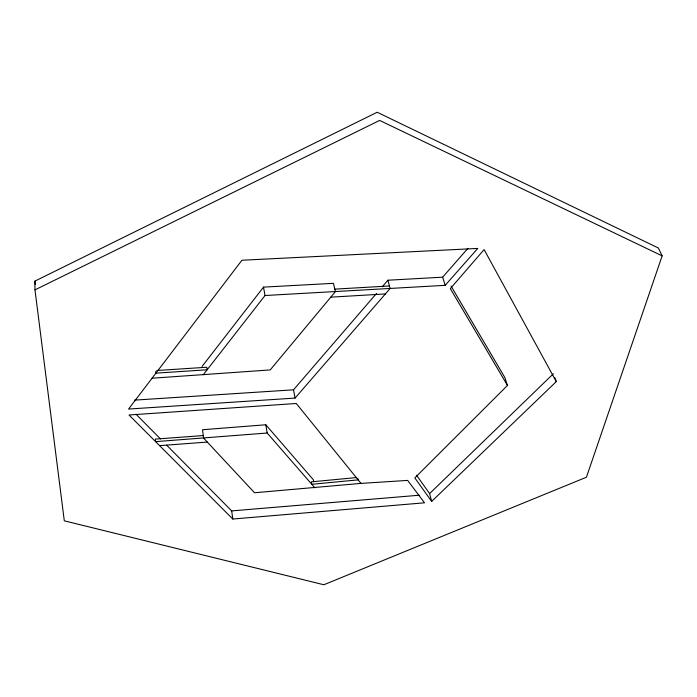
<?xml version="1.0" encoding="UTF-8"?>
<svg xmlns="http://www.w3.org/2000/svg" width="697" height="697" viewBox="0 0 697 697"><rect width="100%" height="100%" fill="white"/><g stroke="black" fill="none" stroke-linecap="round" stroke-linejoin="round"><path stroke-width="1.05" d="M662.15 255.869L586.43 477.218L323.844 584.757L64.298 520.816L34.981 289.874L34.85 281.144L377.182 112.243L658.377 248.019L662.15 255.869L379.647 120.424L34.981 289.874M202.104 366.404L263.51 287.12L333.462 283.339L335.388 291.634L270.209 369.924L152.068 378.218M203.193 374.829L265.026 295.519L263.51 287.12M134.416 400.139L293.515 389.815L376.546 293.402M382.226 286.815L387.907 280.22L442.639 277.188L467.94 248.332M295.075 398.074L390.146 288.445L445.183 285.326L477.767 248.428L241.92 260.251L128.57 409.061L295.075 398.074L293.515 389.815M451.064 286.084L504.82 377.486L507.468 385.441L414.828 477.924L431.661 501.422L556.284 381.616L554.838 377.678M431.661 501.422L429.613 493.581L553.392 373.731M356.524 477.558L311.341 481.862L311.803 484.293L358.127 479.867L357.779 478.255M313.694 481.636L313.336 479.754L265.81 424.769L202.539 429.727L203.576 438.065L254.536 492.762L360.985 483.387L407.649 480.407L424.517 502.807L232.789 519.03L129.032 414.994L296.277 403.485L360.985 483.387M166.644 445.165L231.683 510.901L419.245 495.236M314.87 487.822L267.178 433.02L155.605 441.637L155.37 439.101L203.263 435.555M159.596 445.636L207.297 442.064M156.747 370.516L206.782 367.249L207.122 369.785L155.928 373.148L155.762 371.44M334.813 289.133L389.466 285.97M330.787 297.166L385.371 293.942M265.026 295.519L390.146 288.445L387.907 280.22M136.037 414.227L160.519 438.979M416.536 475.241L429.613 493.581M507.468 385.441L450.34 288.619L484.101 249.578L556.284 381.616M442.639 277.188L445.183 285.326M265.81 424.769L267.178 433.02M231.683 510.901L232.789 519.03M34.85 281.144L35.259 284.367"/></g></svg>
